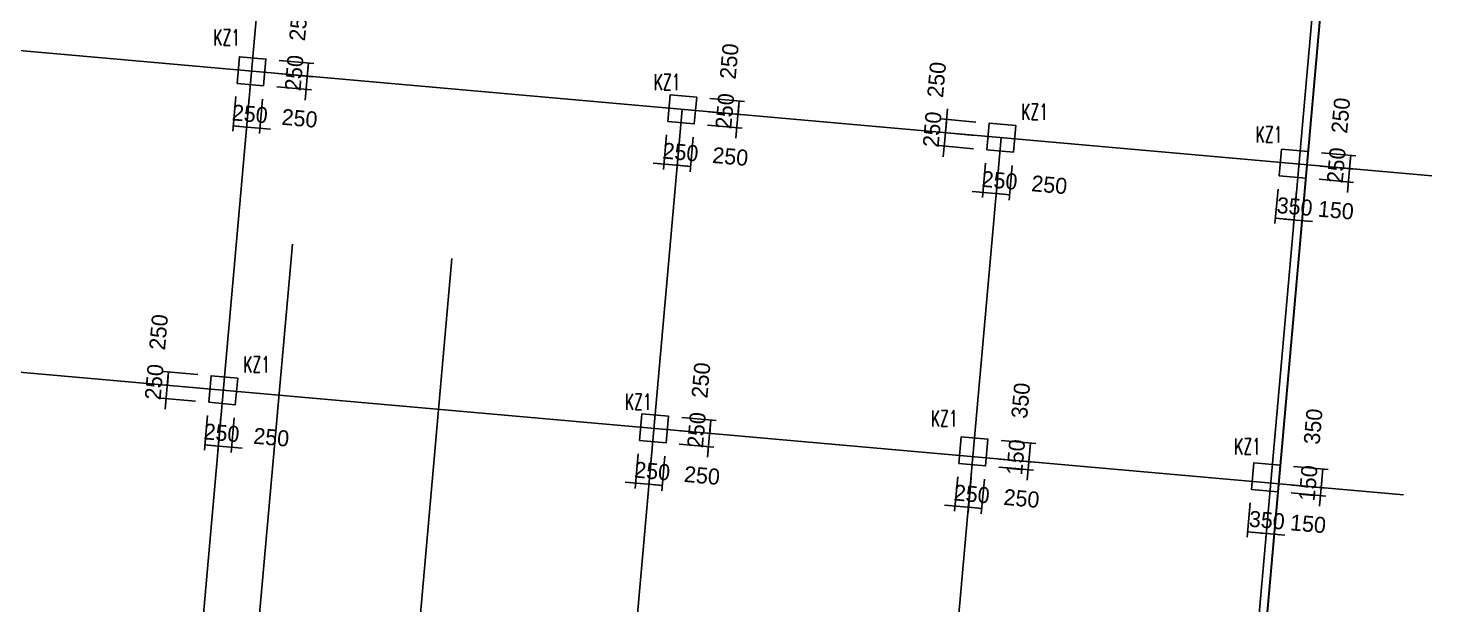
# Model space of a CAD drawing. Extents: x 387171 to 699106, y 11966 to 245688.
# Drawn here: x 638718 to 665017, y 70321 to 81130 of the extents above; entities that cross this region are included whole.
import ezdxf

# ---------------------------------------------------------------- set-up
doc = ezdxf.new("R2010")
doc.units = 0
doc.header["$LTSCALE"] = 100
doc.header["$MEASUREMENT"] = 0
for name, color, linetype in [('COLU', 7, 'Continuous'), ('DIM', 3, 'Continuous'), ('DOTE', 253, 'Continuous'), ('NUM', 7, 'Continuous')]:
    doc.layers.add(name, color=color, linetype=linetype)
doc.styles.add('hztxt', font='hztxt')
doc.styles.get("Standard").update_dxf_attribs({"font": 'standard'})
doc.dimstyles.get("Standard").update_dxf_attribs({"dimtxt": 300, "dimasz": 100, "dimexe": 100, "dimexo": 250, "dimgap": 100, "dimtad": 0, "dimtoh": 1, "dimdec": 0, "dimdsep": 46, "dimcen": 0.09, "dimclrt": 7, "dimadec": 0, "dimazin": 0, "dimtfac": 1, "dimtdec": 4, "dimtofl": 0, "dimtmove": 0, "dimatfit": 3, "dimfxl": 1, "dimtolj": 1, "dimtzin": 0, "dimarcsym": 0})

# ---------------------------------------------------------------- blocks, each defined once
blk = doc.blocks.new('*D1711')
at = {"layer": 'DIM', "color": 0, "linetype": 'ByBlock', "lineweight": -2}
for p, q in [((656472, 79368), (655825, 79426)), ((655942, 79616), (655885, 78968)), ((656450, 79119), (655803, 79177))]:
    blk.add_line(p, q, dxfattribs=at)
for points in [[(655925, 79417), (655917, 79518), (655950, 79515)], [(655902, 79168), (655910, 79067), (655877, 79070)]]:
    blk.add_solid(points, dxfattribs=at)
at = {"layer": 'DIM', "color": 7, "linetype": 'Continuous', "lineweight": -2, "insert": (655740, 80162), "char_height": 300, "width": 566.67, "attachment_point": 5, "rotation": 84.9316, "style": 'hztxt'}
blk.add_mtext('250', dxfattribs=at)
blk = doc.blocks.new('*D1299')
at = {"layer": 'DIM', "color": 0, "linetype": 'ByBlock', "lineweight": -2}
for p, q in [((656450, 79119), (655803, 79177)), ((655920, 79367), (655863, 78719)), ((656428, 78870), (655781, 78928))]:
    blk.add_line(p, q, dxfattribs=at)
for points in [[(655902, 79168), (655895, 79269), (655928, 79266)], [(655880, 78919), (655888, 78818), (655855, 78821)]]:
    blk.add_solid(points, dxfattribs=at)
at = {"layer": 'DIM', "color": 7, "linetype": 'Continuous', "lineweight": -2, "insert": (655657, 79230), "char_height": 300, "width": 566.67, "attachment_point": 5, "rotation": 84.9316, "style": 'hztxt'}
blk.add_mtext('250', dxfattribs=at)
blk = doc.blocks.new('*D827')
at = {"layer": 'DIM', "color": 0, "linetype": 'ByBlock', "lineweight": -2}
for p, q in [((656655, 78599), (656598, 77952)), ((656904, 78577), (656847, 77929)), ((656407, 78069), (657055, 78011))]:
    blk.add_line(p, q, dxfattribs=at)
for points in [[(656607, 78051), (656505, 78043), (656508, 78077)], [(656856, 78029), (656957, 78037), (656954, 78004)]]:
    blk.add_solid(points, dxfattribs=at)
at = {"layer": 'DIM', "color": 7, "linetype": 'Continuous', "lineweight": -2, "insert": (656918, 78275), "char_height": 300, "width": 566.67, "attachment_point": 5, "rotation": 354.9316, "style": 'hztxt'}
blk.add_mtext('250', dxfattribs=at)
blk = doc.blocks.new('*D428')
at = {"layer": 'DIM', "color": 0, "linetype": 'ByBlock', "lineweight": -2}
for p, q in [((656904, 78577), (656847, 77929)), ((657153, 78555), (657096, 77907)), ((656856, 78029), (657105, 78007))]:
    blk.add_line(p, q, dxfattribs=at)
for points in [[(656856, 78029), (656957, 78037), (656954, 78004)], [(657105, 78007), (657004, 77999), (657006, 78032)]]:
    blk.add_solid(points, dxfattribs=at)
at = {"layer": 'DIM', "color": 7, "linetype": 'Continuous', "lineweight": -2, "insert": (657850, 78192), "char_height": 300, "width": 566.67, "attachment_point": 5, "rotation": 354.9316, "style": 'hztxt'}
blk.add_mtext('250', dxfattribs=at)
blk = doc.blocks.new('*D602')
at = {"layer": 'DIM', "color": 0, "linetype": 'ByBlock', "lineweight": -2}
for p, q in [((662134, 78113), (662076, 77466)), ((662482, 78082), (662425, 77435)), ((662085, 77565), (662434, 77534))]:
    blk.add_line(p, q, dxfattribs=at)
for points in [[(662085, 77565), (662186, 77573), (662183, 77540)], [(662434, 77534), (662333, 77527), (662336, 77560)]]:
    blk.add_solid(points, dxfattribs=at)
at = {"layer": 'DIM', "color": 7, "linetype": 'Continuous', "lineweight": -2, "insert": (662446, 77784), "char_height": 300, "width": 566.67, "attachment_point": 5, "rotation": 354.9316, "style": 'hztxt'}
blk.add_mtext('350', dxfattribs=at)
blk = doc.blocks.new('*D155')
at = {"layer": 'DIM', "color": 0, "linetype": 'ByBlock', "lineweight": -2}
for p, q in [((662482, 78082), (662425, 77435)), ((662632, 78069), (662574, 77421)), ((662234, 77552), (662782, 77503))]:
    blk.add_line(p, q, dxfattribs=at)
for points in [[(662434, 77534), (662333, 77527), (662336, 77560)], [(662583, 77521), (662684, 77529), (662681, 77496)]]:
    blk.add_solid(points, dxfattribs=at)
at = {"layer": 'DIM', "color": 7, "linetype": 'Continuous', "lineweight": -2, "insert": (663218, 77716), "char_height": 300, "width": 476.67, "attachment_point": 5, "rotation": 354.9316, "style": 'hztxt'}
blk.add_mtext('150', dxfattribs=at)
blk = doc.blocks.new('*D2748')
at = {"layer": 'DIM', "color": 0, "linetype": 'ByBlock', "lineweight": -2}
for p, q in [((663433, 78048), (663490, 78696)), ((662925, 78545), (663572, 78487)), ((662903, 78296), (663550, 78238))]:
    blk.add_line(p, q, dxfattribs=at)
for points in [[(663473, 78496), (663465, 78597), (663498, 78594)], [(663451, 78247), (663458, 78146), (663425, 78149)]]:
    blk.add_solid(points, dxfattribs=at)
at = {"layer": 'DIM', "color": 7, "linetype": 'Continuous', "lineweight": -2, "insert": (663227, 78558), "char_height": 300, "width": 566.67, "attachment_point": 5, "rotation": 84.9316, "style": 'hztxt'}
blk.add_mtext('250', dxfattribs=at)
blk = doc.blocks.new('*D2672')
at = {"layer": 'DIM', "color": 0, "linetype": 'ByBlock', "lineweight": -2}
for p, q in [((662947, 78794), (663594, 78736)), ((663473, 78496), (663495, 78745)), ((662925, 78545), (663572, 78487))]:
    blk.add_line(p, q, dxfattribs=at)
for points in [[(663495, 78745), (663503, 78644), (663469, 78647)], [(663473, 78496), (663465, 78597), (663498, 78594)]]:
    blk.add_solid(points, dxfattribs=at)
at = {"layer": 'DIM', "color": 7, "linetype": 'Continuous', "lineweight": -2, "insert": (663310, 79491), "char_height": 300, "width": 566.67, "attachment_point": 5, "rotation": 84.9316, "style": 'hztxt'}
blk.add_mtext('250', dxfattribs=at)
blk = doc.blocks.new('*D2270')
at = {"layer": 'DIM', "color": 0, "linetype": 'ByBlock', "lineweight": -2}
for p, q in [((650679, 79129), (650621, 78482)), ((650928, 79107), (650870, 78460)), ((650431, 78599), (651078, 78541))]:
    blk.add_line(p, q, dxfattribs=at)
for points in [[(650630, 78581), (650529, 78573), (650532, 78607)], [(650879, 78559), (650980, 78567), (650977, 78534)]]:
    blk.add_solid(points, dxfattribs=at)
at = {"layer": 'DIM', "color": 7, "linetype": 'Continuous', "lineweight": -2, "insert": (650941, 78805), "char_height": 300, "width": 566.67, "attachment_point": 5, "rotation": 354.9316, "style": 'hztxt'}
blk.add_mtext('250', dxfattribs=at)
blk = doc.blocks.new('*D1794')
at = {"layer": 'DIM', "color": 0, "linetype": 'ByBlock', "lineweight": -2}
for p, q in [((650928, 79107), (650870, 78460)), ((651177, 79085), (651119, 78437)), ((650879, 78559), (651128, 78537))]:
    blk.add_line(p, q, dxfattribs=at)
for points in [[(650879, 78559), (650980, 78567), (650977, 78534)], [(651128, 78537), (651027, 78529), (651030, 78562)]]:
    blk.add_solid(points, dxfattribs=at)
at = {"layer": 'DIM', "color": 7, "linetype": 'Continuous', "lineweight": -2, "insert": (651874, 78722), "char_height": 300, "width": 566.67, "attachment_point": 5, "rotation": 354.9316, "style": 'hztxt'}
blk.add_mtext('250', dxfattribs=at)
blk = doc.blocks.new('*D1759')
at = {"layer": 'DIM', "color": 0, "linetype": 'ByBlock', "lineweight": -2}
for p, q in [((651978, 79064), (652035, 79711)), ((651470, 79561), (652117, 79503)), ((651448, 79312), (652095, 79254))]:
    blk.add_line(p, q, dxfattribs=at)
for points in [[(652018, 79512), (652010, 79613), (652043, 79610)], [(651996, 79263), (652003, 79162), (651970, 79165)]]:
    blk.add_solid(points, dxfattribs=at)
at = {"layer": 'DIM', "color": 7, "linetype": 'Continuous', "lineweight": -2, "insert": (651772, 79574), "char_height": 300, "width": 566.67, "attachment_point": 5, "rotation": 84.9316, "style": 'hztxt'}
blk.add_mtext('250', dxfattribs=at)
blk = doc.blocks.new('*D1306')
at = {"layer": 'DIM', "color": 0, "linetype": 'ByBlock', "lineweight": -2}
for p, q in [((651492, 79810), (652139, 79752)), ((652018, 79512), (652040, 79761)), ((651470, 79561), (652117, 79503))]:
    blk.add_line(p, q, dxfattribs=at)
for points in [[(652040, 79761), (652048, 79660), (652014, 79663)], [(652018, 79512), (652010, 79613), (652043, 79610)]]:
    blk.add_solid(points, dxfattribs=at)
at = {"layer": 'DIM', "color": 7, "linetype": 'Continuous', "lineweight": -2, "insert": (651855, 80507), "char_height": 300, "width": 566.67, "attachment_point": 5, "rotation": 84.9316, "style": 'hztxt'}
blk.add_mtext('250', dxfattribs=at)
blk = doc.blocks.new('*D882')
at = {"layer": 'DIM', "color": 0, "linetype": 'ByBlock', "lineweight": -2}
for p, q in [((642610, 79845), (642553, 79197)), ((642859, 79823), (642802, 79175)), ((642562, 79297), (642811, 79275))]:
    blk.add_line(p, q, dxfattribs=at)
for points in [[(642562, 79297), (642663, 79305), (642660, 79271)], [(642811, 79275), (642710, 79267), (642713, 79300)]]:
    blk.add_solid(points, dxfattribs=at)
at = {"layer": 'DIM', "color": 7, "linetype": 'Continuous', "lineweight": -2, "insert": (642873, 79520), "char_height": 300, "width": 566.67, "attachment_point": 5, "rotation": 354.9316, "style": 'hztxt'}
blk.add_mtext('250', dxfattribs=at)
blk = doc.blocks.new('*D798')
at = {"layer": 'DIM', "color": 0, "linetype": 'ByBlock', "lineweight": -2}
for p, q in [((642859, 79823), (642802, 79175)), ((643108, 79800), (643051, 79153)), ((642611, 79292), (643259, 79235))]:
    blk.add_line(p, q, dxfattribs=at)
for points in [[(642811, 79275), (642710, 79267), (642713, 79300)], [(643060, 79253), (643161, 79260), (643158, 79227)]]:
    blk.add_solid(points, dxfattribs=at)
at = {"layer": 'DIM', "color": 7, "linetype": 'Continuous', "lineweight": -2, "insert": (643805, 79437), "char_height": 300, "width": 566.67, "attachment_point": 5, "rotation": 354.9316, "style": 'hztxt'}
blk.add_mtext('250', dxfattribs=at)
blk = doc.blocks.new('*D401')
at = {"layer": 'DIM', "color": 0, "linetype": 'ByBlock', "lineweight": -2}
for p, q in [((643402, 80276), (644049, 80219)), ((643910, 79780), (643967, 80427)), ((643379, 80027), (644027, 79970))]:
    blk.add_line(p, q, dxfattribs=at)
for points in [[(643949, 80228), (643942, 80329), (643975, 80326)], [(643927, 79979), (643935, 79878), (643902, 79881)]]:
    blk.add_solid(points, dxfattribs=at)
at = {"layer": 'DIM', "color": 7, "linetype": 'Continuous', "lineweight": -2, "insert": (643704, 80290), "char_height": 300, "width": 566.67, "attachment_point": 5, "rotation": 84.9316, "style": 'hztxt'}
blk.add_mtext('250', dxfattribs=at)
blk = doc.blocks.new('*D2940')
at = {"layer": 'DIM', "color": 0, "linetype": 'ByBlock', "lineweight": -2}
for p, q in [((643424, 80525), (644071, 80468)), ((643949, 80228), (643971, 80477)), ((643402, 80276), (644049, 80219))]:
    blk.add_line(p, q, dxfattribs=at)
for points in [[(643971, 80477), (643979, 80376), (643946, 80379)], [(643949, 80228), (643942, 80329), (643975, 80326)]]:
    blk.add_solid(points, dxfattribs=at)
at = {"layer": 'DIM', "color": 7, "linetype": 'Continuous', "lineweight": -2, "insert": (643787, 81223), "char_height": 300, "width": 566.67, "attachment_point": 5, "rotation": 84.9316, "style": 'hztxt'}
blk.add_mtext('250', dxfattribs=at)
blk = doc.blocks.new('*D2523')
at = {"layer": 'DIM', "color": 0, "linetype": 'ByBlock', "lineweight": -2}
for p, q in [((661612, 72236), (661555, 71589)), ((661961, 72205), (661904, 71558)), ((661564, 71688), (661912, 71657))]:
    blk.add_line(p, q, dxfattribs=at)
for points in [[(661564, 71688), (661665, 71696), (661662, 71663)], [(661912, 71657), (661811, 71650), (661814, 71683)]]:
    blk.add_solid(points, dxfattribs=at)
at = {"layer": 'DIM', "color": 7, "linetype": 'Continuous', "lineweight": -2, "insert": (661925, 71907), "char_height": 300, "width": 566.67, "attachment_point": 5, "rotation": 354.9316, "style": 'hztxt'}
blk.add_mtext('350', dxfattribs=at)
blk = doc.blocks.new('*D2044')
at = {"layer": 'DIM', "color": 0, "linetype": 'ByBlock', "lineweight": -2}
for p, q in [((661961, 72205), (661904, 71558)), ((662110, 72192), (662053, 71545)), ((661713, 71675), (662261, 71626))]:
    blk.add_line(p, q, dxfattribs=at)
for points in [[(661912, 71657), (661811, 71650), (661814, 71683)], [(662062, 71644), (662163, 71652), (662160, 71619)]]:
    blk.add_solid(points, dxfattribs=at)
at = {"layer": 'DIM', "color": 7, "linetype": 'Continuous', "lineweight": -2, "insert": (662697, 71839), "char_height": 300, "width": 476.67, "attachment_point": 5, "rotation": 354.9316, "style": 'hztxt'}
blk.add_mtext('150', dxfattribs=at)
blk = doc.blocks.new('*D1629')
at = {"layer": 'DIM', "color": 0, "linetype": 'ByBlock', "lineweight": -2}
for p, q in [((662912, 72171), (662960, 72719)), ((662382, 72419), (663029, 72362)), ((662395, 72568), (663042, 72511))]:
    blk.add_line(p, q, dxfattribs=at)
for points in [[(662943, 72520), (662935, 72621), (662968, 72618)], [(662929, 72370), (662937, 72269), (662904, 72272)]]:
    blk.add_solid(points, dxfattribs=at)
at = {"layer": 'DIM', "color": 7, "linetype": 'Continuous', "lineweight": -2, "insert": (662699, 72603), "char_height": 300, "width": 476.67, "attachment_point": 5, "rotation": 84.9316, "style": 'hztxt'}
blk.add_mtext('150', dxfattribs=at)
blk = doc.blocks.new('*D1553')
at = {"layer": 'DIM', "color": 0, "linetype": 'ByBlock', "lineweight": -2}
for p, q in [((662426, 72917), (663073, 72860)), ((662943, 72520), (662974, 72868)), ((662395, 72568), (663042, 72511))]:
    blk.add_line(p, q, dxfattribs=at)
for points in [[(662974, 72868), (662981, 72767), (662948, 72770)], [(662943, 72520), (662935, 72621), (662968, 72618)]]:
    blk.add_solid(points, dxfattribs=at)
at = {"layer": 'DIM', "color": 7, "linetype": 'Continuous', "lineweight": -2, "insert": (662793, 73664), "char_height": 300, "width": 566.67, "attachment_point": 5, "rotation": 84.9316, "style": 'hztxt'}
blk.add_mtext('350', dxfattribs=at)
blk = doc.blocks.new('*D1126')
at = {"layer": 'DIM', "color": 0, "linetype": 'ByBlock', "lineweight": -2}
for p, q in [((656134, 72722), (656076, 72075)), ((656383, 72700), (656326, 72053)), ((655886, 72192), (656534, 72134))]:
    blk.add_line(p, q, dxfattribs=at)
for points in [[(656085, 72174), (655984, 72166), (655987, 72200)], [(656334, 72152), (656435, 72160), (656432, 72127)]]:
    blk.add_solid(points, dxfattribs=at)
at = {"layer": 'DIM', "color": 7, "linetype": 'Continuous', "lineweight": -2, "insert": (656397, 72398), "char_height": 300, "width": 566.67, "attachment_point": 5, "rotation": 354.9316, "style": 'hztxt'}
blk.add_mtext('250', dxfattribs=at)
blk = doc.blocks.new('*D662')
at = {"layer": 'DIM', "color": 0, "linetype": 'ByBlock', "lineweight": -2}
for p, q in [((656383, 72700), (656326, 72053)), ((656632, 72678), (656575, 72030)), ((656334, 72152), (656583, 72130))]:
    blk.add_line(p, q, dxfattribs=at)
for points in [[(656334, 72152), (656435, 72160), (656432, 72127)], [(656583, 72130), (656482, 72122), (656485, 72155)]]:
    blk.add_solid(points, dxfattribs=at)
at = {"layer": 'DIM', "color": 7, "linetype": 'Continuous', "lineweight": -2, "insert": (657329, 72315), "char_height": 300, "width": 566.67, "attachment_point": 5, "rotation": 354.9316, "style": 'hztxt'}
blk.add_mtext('250', dxfattribs=at)
blk = doc.blocks.new('*D630')
at = {"layer": 'DIM', "color": 0, "linetype": 'ByBlock', "lineweight": -2}
for p, q in [((657433, 72657), (657482, 73205)), ((656903, 72905), (657551, 72847)), ((656916, 73054), (657564, 72997))]:
    blk.add_line(p, q, dxfattribs=at)
for points in [[(657451, 72856), (657459, 72755), (657425, 72758)], [(657464, 73006), (657456, 73107), (657490, 73104)]]:
    blk.add_solid(points, dxfattribs=at)
at = {"layer": 'DIM', "color": 7, "linetype": 'Continuous', "lineweight": -2, "insert": (657221, 73089), "char_height": 300, "width": 476.67, "attachment_point": 5, "rotation": 84.9316, "style": 'hztxt'}
blk.add_mtext('150', dxfattribs=at)
blk = doc.blocks.new('*D190')
at = {"layer": 'DIM', "color": 0, "linetype": 'ByBlock', "lineweight": -2}
for p, q in [((656947, 73403), (657595, 73345)), ((657464, 73006), (657495, 73354)), ((656916, 73054), (657564, 72997))]:
    blk.add_line(p, q, dxfattribs=at)
for points in [[(657495, 73354), (657503, 73253), (657470, 73256)], [(657464, 73006), (657456, 73107), (657490, 73104)]]:
    blk.add_solid(points, dxfattribs=at)
at = {"layer": 'DIM', "color": 7, "linetype": 'Continuous', "lineweight": -2, "insert": (657315, 74150), "char_height": 300, "width": 566.67, "attachment_point": 5, "rotation": 84.9316, "style": 'hztxt'}
blk.add_mtext('350', dxfattribs=at)
blk = doc.blocks.new('*D2518')
at = {"layer": 'DIM', "color": 0, "linetype": 'ByBlock', "lineweight": -2}
for p, q in [((650149, 73153), (650091, 72505)), ((650398, 73130), (650340, 72483)), ((649901, 72622), (650548, 72565))]:
    blk.add_line(p, q, dxfattribs=at)
for points in [[(650100, 72605), (649999, 72597), (650002, 72630)], [(650349, 72583), (650450, 72590), (650447, 72557)]]:
    blk.add_solid(points, dxfattribs=at)
at = {"layer": 'DIM', "color": 7, "linetype": 'Continuous', "lineweight": -2, "insert": (650411, 72828), "char_height": 300, "width": 566.67, "attachment_point": 5, "rotation": 354.9316, "style": 'hztxt'}
blk.add_mtext('250', dxfattribs=at)
blk = doc.blocks.new('*D2091')
at = {"layer": 'DIM', "color": 0, "linetype": 'ByBlock', "lineweight": -2}
for p, q in [((650398, 73130), (650340, 72483)), ((650647, 73108), (650589, 72461)), ((650349, 72583), (650598, 72561))]:
    blk.add_line(p, q, dxfattribs=at)
for points in [[(650349, 72583), (650450, 72590), (650447, 72557)], [(650598, 72561), (650497, 72553), (650500, 72586)]]:
    blk.add_solid(points, dxfattribs=at)
at = {"layer": 'DIM', "color": 7, "linetype": 'Continuous', "lineweight": -2, "insert": (651344, 72745), "char_height": 300, "width": 566.67, "attachment_point": 5, "rotation": 354.9316, "style": 'hztxt'}
blk.add_mtext('250', dxfattribs=at)
blk = doc.blocks.new('*D1626')
at = {"layer": 'DIM', "color": 0, "linetype": 'ByBlock', "lineweight": -2}
for p, q in [((651448, 73087), (651505, 73735)), ((650940, 73584), (651587, 73527)), ((650918, 73335), (651565, 73278))]:
    blk.add_line(p, q, dxfattribs=at)
for points in [[(651488, 73536), (651480, 73637), (651513, 73634)], [(651466, 73287), (651473, 73186), (651440, 73189)]]:
    blk.add_solid(points, dxfattribs=at)
at = {"layer": 'DIM', "color": 7, "linetype": 'Continuous', "lineweight": -2, "insert": (651242, 73598), "char_height": 300, "width": 566.67, "attachment_point": 5, "rotation": 84.9316, "style": 'hztxt'}
blk.add_mtext('250', dxfattribs=at)
blk = doc.blocks.new('*D1216')
at = {"layer": 'DIM', "color": 0, "linetype": 'ByBlock', "lineweight": -2}
for p, q in [((650962, 73833), (651609, 73776)), ((651488, 73536), (651510, 73785)), ((650940, 73584), (651587, 73527))]:
    blk.add_line(p, q, dxfattribs=at)
for points in [[(651488, 73536), (651480, 73637), (651513, 73634)], [(651510, 73785), (651517, 73684), (651484, 73687)]]:
    blk.add_solid(points, dxfattribs=at)
at = {"layer": 'DIM', "color": 7, "linetype": 'Continuous', "lineweight": -2, "insert": (651325, 74530), "char_height": 300, "width": 566.67, "attachment_point": 5, "rotation": 84.9316, "style": 'hztxt'}
blk.add_mtext('250', dxfattribs=at)
blk = doc.blocks.new('*D1124')
at = {"layer": 'DIM', "color": 0, "linetype": 'ByBlock', "lineweight": -2}
for p, q in [((641897, 74637), (641250, 74695)), ((641875, 74388), (641228, 74446)), ((641350, 74686), (641327, 74437))]:
    blk.add_line(p, q, dxfattribs=at)
for points in [[(641327, 74437), (641320, 74538), (641353, 74535)], [(641350, 74686), (641357, 74585), (641324, 74588)]]:
    blk.add_solid(points, dxfattribs=at)
at = {"layer": 'DIM', "color": 7, "linetype": 'Continuous', "lineweight": -2, "insert": (641165, 75432), "char_height": 300, "width": 566.67, "attachment_point": 5, "rotation": 84.9316, "style": 'hztxt'}
blk.add_mtext('250', dxfattribs=at)
blk = doc.blocks.new('*D706')
at = {"layer": 'DIM', "color": 0, "linetype": 'ByBlock', "lineweight": -2}
for p, q in [((641875, 74388), (641228, 74446)), ((641345, 74636), (641288, 73989)), ((641853, 74139), (641206, 74197))]:
    blk.add_line(p, q, dxfattribs=at)
for points in [[(641327, 74437), (641320, 74538), (641353, 74535)], [(641305, 74188), (641313, 74087), (641280, 74090)]]:
    blk.add_solid(points, dxfattribs=at)
at = {"layer": 'DIM', "color": 7, "linetype": 'Continuous', "lineweight": -2, "insert": (641082, 74499), "char_height": 300, "width": 566.67, "attachment_point": 5, "rotation": 84.9316, "style": 'hztxt'}
blk.add_mtext('250', dxfattribs=at)
blk = doc.blocks.new('*D262')
at = {"layer": 'DIM', "color": 0, "linetype": 'ByBlock', "lineweight": -2}
for p, q in [((642080, 73868), (642023, 73221)), ((642329, 73846), (642272, 73199)), ((642032, 73320), (642281, 73298))]:
    blk.add_line(p, q, dxfattribs=at)
for points in [[(642032, 73320), (642133, 73328), (642130, 73295)], [(642281, 73298), (642180, 73290), (642182, 73324)]]:
    blk.add_solid(points, dxfattribs=at)
at = {"layer": 'DIM', "color": 7, "linetype": 'Continuous', "lineweight": -2, "insert": (642343, 73544), "char_height": 300, "width": 566.67, "attachment_point": 5, "rotation": 354.9316, "style": 'hztxt'}
blk.add_mtext('250', dxfattribs=at)
blk = doc.blocks.new('*D228')
at = {"layer": 'DIM', "color": 0, "linetype": 'ByBlock', "lineweight": -2}
for p, q in [((642329, 73846), (642272, 73199)), ((642578, 73824), (642521, 73176)), ((642081, 73316), (642729, 73258))]:
    blk.add_line(p, q, dxfattribs=at)
for points in [[(642281, 73298), (642180, 73290), (642182, 73324)], [(642530, 73276), (642631, 73284), (642628, 73251)]]:
    blk.add_solid(points, dxfattribs=at)
at = {"layer": 'DIM', "color": 7, "linetype": 'Continuous', "lineweight": -2, "insert": (643275, 73461), "char_height": 300, "width": 566.67, "attachment_point": 5, "rotation": 354.9316, "style": 'hztxt'}
blk.add_mtext('250', dxfattribs=at)

msp = doc.modelspace()

# ---------------------------------------------------------------- linework, layer by layer
at = {"color": 6, "lineweight": 30}
msp.add_lwpolyline([(476181.3, 232428.8), (494258.1, 233154.4), (494258.1, 231537.9), (540808.1, 231537.9), (540808.1, 232387.9), (590208.1, 232387.9), (590208.1, 232187.9), (593108.1, 232187.9), (593108.1, 230737.9), (608058.1, 230737.9), (608058.1, 231687.9), (648158.1, 231687.9), (648158.1, 230737.9), (657058.1, 230737.9), (657158.1, 196187.9), (658248.2, 196187.9), (663075.9, 83077.9), (659946, 47787.8), (654318.1, 48286.9), (653832.2, 42808.4), (496133.5, 56794.9), (482757.4, 68610.1), (476181.3, 232428.8)], dxfattribs=at)
at = {"layer": 'COLU'}
for points in [[(642632.3, 80093.7), (643130.4, 80049.5), (643174.6, 80547.5), (642676.5, 80591.7)], [(650700.7, 79378.1), (651198.7, 79333.9), (651242.9, 79832), (650744.9, 79876.1)], [(656677.2, 78848), (657175.3, 78803.8), (657219.4, 79301.9), (656721.4, 79346.1)], [(662155.7, 78362.1), (662653.8, 78318), (662697.9, 78816), (662199.9, 78860.2)], [(642102.3, 74117.1), (642600.3, 74073), (642644.5, 74571), (642146.5, 74615.2)], [(650170.6, 73401.5), (650668.7, 73357.4), (650712.8, 73855.4), (650214.8, 73899.6)], [(656156, 72971.1), (656654, 72926.9), (656698.2, 73425), (656200.2, 73469.1)], [(661634.5, 72485.2), (662132.5, 72441), (662176.7, 72939.1), (661678.7, 72983.2)]]:
    msp.add_lwpolyline(points, close=True, dxfattribs=at)
at = {"layer": 'DOTE'}
for p, q in [((644842.6, 102184.8), (639406.7, 40893.9)), ((665016.7, 78359.4), (587271.8, 85254.6)), ((662925.6, 83081.3), (659029.6, 39153.6)), ((650971.8, 79605), (647475, 40178.3)), ((586343.3, 79313.4), (664486.6, 72382.8)), ((656948.3, 79075), (653451.5, 39648.3)), ((643670.2, 77080.1), (642500.5, 63892)), ((646658.4, 76815.1), (645647.8, 65419.9))]:
    msp.add_line(p, q, dxfattribs=at)

# ---------------------------------------------------------------- texts
at = {"layer": 'NUM', "color": 200, "width": 0.7}
for p in [(642189.5, 80802.7), (650439.8, 79966.1), (657325.5, 79408), (661717, 78985.3), (642750.6, 74677.1), (649900.3, 73974.8), (655632.7, 73664.1), (661312.4, 73140.2)]:
    msp.add_text('KZ1', height=300, dxfattribs=at).set_placement(p)

# ---------------------------------------------------------------- dimensions: what is measured, and where the dimension line sits
at = {"layer": 'DIM', "color": 200}
for p1, p2, picture, middle in [((643152.5, 80298.5), (643174.6, 80547.5), '*D2940', (643741.7, 80716.2)), ((651220.8, 79582.9), (651242.9, 79832), '*D1306', (651810, 80000.6)), ((643130.4, 80049.5), (643152.5, 80298.5), '*D401', (643659, 79783.7)), ((656721.4, 79346.1), (656699.3, 79097), '*D1711', (655694.8, 79656.1)), ((642632.3, 80093.7), (642881.4, 80071.6), '*D882', (642366.5, 79565.1)), ((642881.4, 80071.6), (643130.4, 80049.5), '*D798', (643299, 79482.4)), ((651198.7, 79333.9), (651220.8, 79582.9), '*D1759', (651727.3, 79068.1)), ((662675.8, 78567), (662697.9, 78816), '*D2672', (663265, 78984.6)), ((656699.3, 79097), (656677.2, 78848), '*D1299', (655612.1, 78723.6)), ((650700.7, 79378.1), (650949.7, 79356), '*D2270', (650434.9, 78849.5)), ((650949.7, 79356), (651198.7, 79333.9), '*D1794', (651367.4, 78766.8)), ((656677.2, 78848), (656926.2, 78825.9), '*D827', (656411.4, 78319.4)), ((656926.2, 78825.9), (657175.3, 78803.8), '*D428', (657343.9, 78236.7)), ((662653.8, 78318), (662675.8, 78567), '*D2748', (663182.3, 78052.1)), ((662155.7, 78362.1), (662504.3, 78331.2), '*D602', (661889.9, 77833.5)), ((662504.3, 78331.2), (662653.8, 78318), '*D155', (662806.3, 77752.3)), ((642146.5, 74615.2), (642124.4, 74366.2), '*D1124', (641119.8, 74925.2)), ((642124.4, 74366.2), (642102.3, 74117.1), '*D706', (641037.1, 73992.7)), ((650690.7, 73606.4), (650712.8, 73855.4), '*D1216', (651279.9, 74024.1)), ((656667.3, 73076.3), (656698.2, 73425), '*D190', (657265.3, 73593.6)), ((642102.3, 74117.1), (642351.3, 74095), '*D262', (641836.5, 73588.5)), ((642351.3, 74095), (642600.3, 74073), '*D228', (642769, 73505.8)), ((650668.7, 73357.4), (650690.7, 73606.4), '*D1626', (651197.2, 73091.6)), ((662145.8, 72590.4), (662176.7, 72939.1), '*D1553', (662743.8, 73107.7)), ((650170.6, 73401.5), (650419.6, 73379.5), '*D2518', (649904.8, 72873)), ((650419.6, 73379.5), (650668.7, 73357.4), '*D2091', (650837.3, 72790.3)), ((656654, 72926.9), (656667.3, 73076.3), '*D630', (657184, 72677.2)), ((656156, 72971.1), (656405, 72949), '*D1126', (655890.2, 72442.5)), ((656405, 72949), (656654, 72926.9), '*D662', (656822.7, 72359.8)), ((662132.5, 72441), (662145.8, 72590.4), '*D1629', (662662.5, 72191.3)), ((661634.5, 72485.2), (661983.1, 72454.3), '*D2523', (661368.7, 71956.6)), ((661983.1, 72454.3), (662132.5, 72441), '*D2044', (662285.1, 71875.3))]:
    dim = msp.add_aligned_dim(p1=p1, p2=p2, distance=-800, dimstyle='Standard', dxfattribs=at)
    dim.commit()
    dim.dimension.update_dxf_attribs({"geometry": picture, "text_midpoint": middle})

doc.saveas('drawing.dxf')
